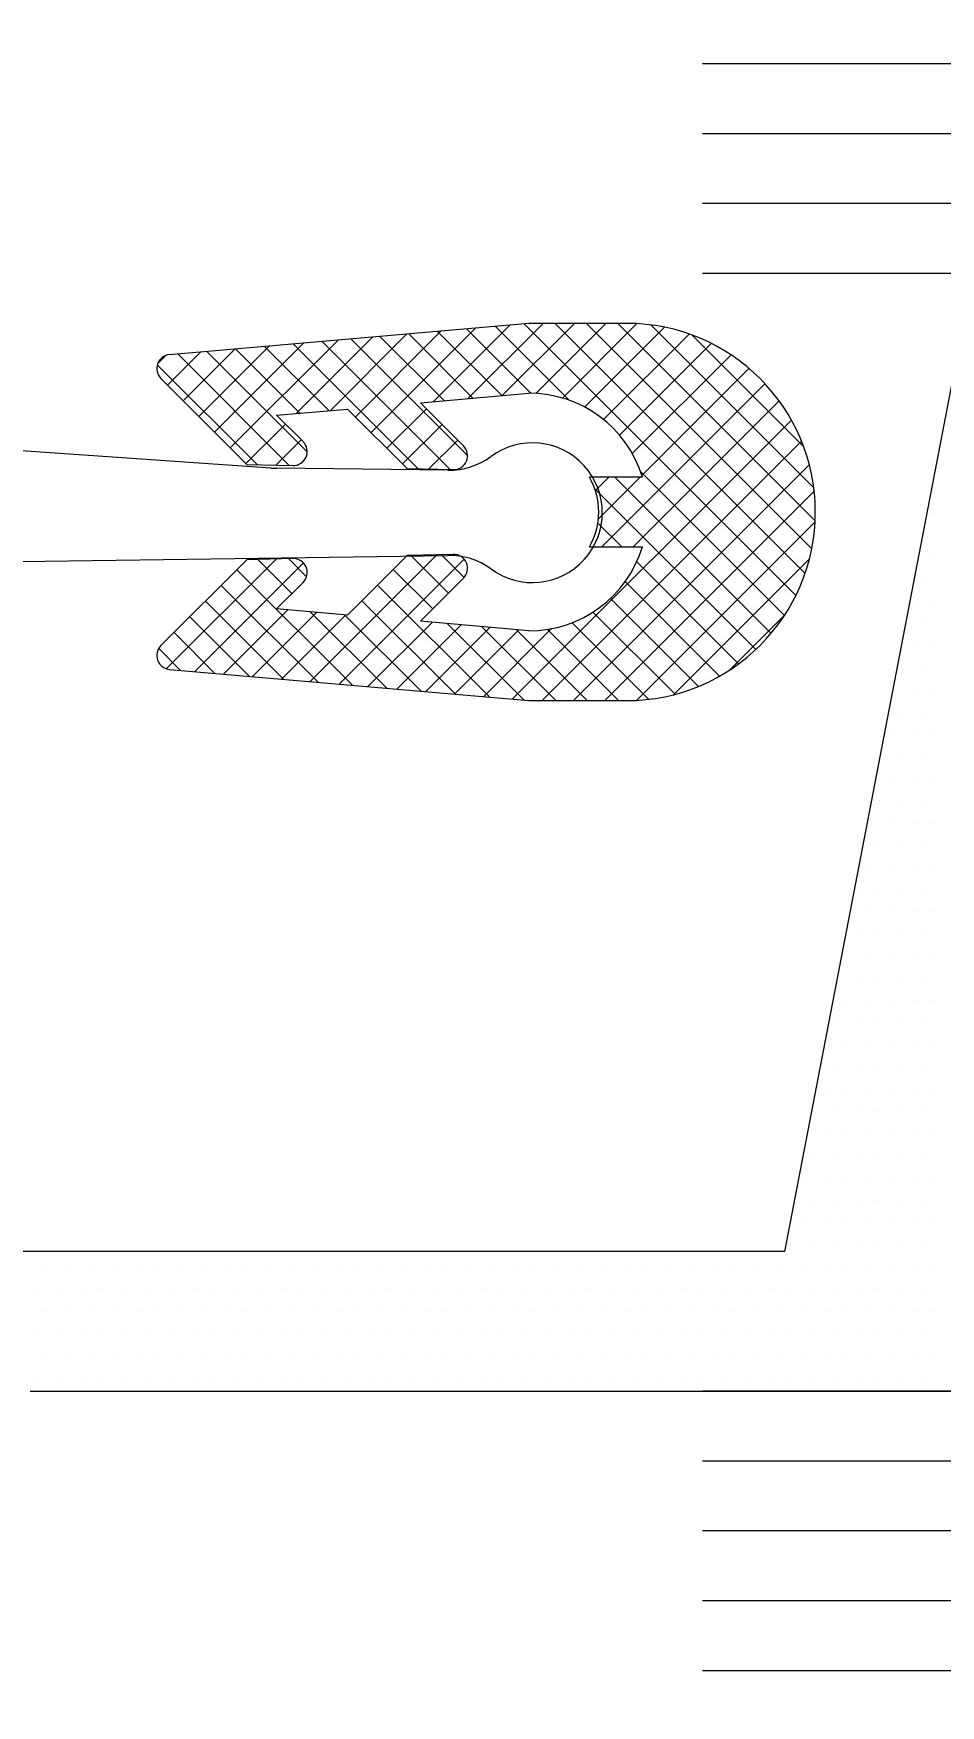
# Model space of a CAD drawing. Extents: x 820 to 5791, y 1495 to 5010.
# Drawn here: x 2820.418 to 2821.716, y 2077.157 to 2079.551 of the extents above; entities that cross this region are included whole.
import ezdxf

# ---------------------------------------------------------------- set-up
doc = ezdxf.new("R2010")
doc.units = 0
doc.header["$LTSCALE"] = 20
doc.layers.get('0').update_dxf_attribs({"linetype": 'CONTINUOUS', "lineweight": 15})
doc.layers.get('DEFPOINTS').update_dxf_attribs({"linetype": 'CONTINUOUS'})
doc.layers.add('_00_TT_PLASTER INTERIOR', color=60, linetype='CONTINUOUS', lineweight=0)
doc.layers.add('ölç', color=63, linetype='CONTINUOUS', lineweight=20)
doc.layers.add('dış ölçü', color=7, linetype='CONTINUOUS', lineweight=20, true_color=0x0d6787)
doc.styles.add('TRS', font='times.ttf', dxfattribs={"width": 0.8})
doc.dimstyles.new('dış ölçü', dxfattribs={"dimtxt": 12, "dimasz": 5, "dimexe": 5, "dimexo": 35, "dimgap": 5, "dimtad": 1, "dimdec": 0, "dimdsep": 46, "dimtxsty": 'TRS', "dimblk": 'DOT', "dimcen": 0, "dimdle": 0.1, "dimclrd": 256, "dimclre": 256, "dimclrt": 73, "dimadec": 0, "dimazin": 0, "dimtfac": 0.3, "dimtdec": 0, "dimtix": 1, "dimtmove": 2, "dimatfit": 3, "dimldrblk": 'DOT', "dimfxl": 1, "dimfxlon": 1, "dimtolj": 1, "dimarcsym": 0})

# ---------------------------------------------------------------- blocks, each defined once
blk = doc.blocks.new('_Dot')
at = {"layer": 'ölç', "color": 0, "lineweight": -2}
blk.add_line((-0.5, 0), (-1, 0), dxfattribs=at)
at = {"layer": 'ölç', "color": 0, "const_width": 0.5}
blk.add_lwpolyline([(-0.25, 0, 1), (0.25, 0, 1)], format="xyb", close=True, dxfattribs=at)
blk = doc.blocks.new('*D175')
at = {"layer": 'DEFPOINTS', "color": 0, "transparency": 16777216}
for p in [(2564.5726, 2100.0514), (2844.1763, 2097.0445), (2844.1763, 1809.2783)]:
    blk.add_point(p, dxfattribs=at)
at = {"layer": 'dış ölçü', "lineweight": -2, "transparency": 16777216}
for p, q in [((2564.5726, 1810.2783), (2564.5726, 1804.2783)), ((2844.1763, 1810.2783), (2844.1763, 1804.2783)), ((2569.5726, 1809.2783), (2839.1763, 1809.2783))]:
    blk.add_line(p, q, dxfattribs=at)
at = {"layer": 'dış ölçü', "lineweight": -2, "transparency": 16777216, "xscale": 5, "yscale": 5, "zscale": 5, "rotation": 180}
blk.add_blockref('_Dot', (2564.5726, 1809.2783), dxfattribs=at)
at = {"layer": 'dış ölçü', "lineweight": -2, "transparency": 16777216, "xscale": 5, "yscale": 5, "zscale": 5}
blk.add_blockref('_Dot', (2844.1763, 1809.2783), dxfattribs=at)
at = {"layer": 'dış ölçü', "color": 73, "transparency": 16777216, "insert": (2704.3745, 1820.3821), "char_height": 12, "attachment_point": 5, "style": 'TRS'}
blk.add_mtext('\\A1;280', dxfattribs=at)
blk = doc.blocks.new('*D180')
at = {"layer": 'DEFPOINTS', "color": 0, "transparency": 16777216}
for p in [(3700.9717, 2100.0445), (2054.2879, 2083.4408), (3700.9717, 1729.2783)]:
    blk.add_point(p, dxfattribs=at)
at = {"layer": 'dış ölçü', "lineweight": -2, "transparency": 16777216}
for p, q in [((2054.2879, 1730.2783), (2054.2879, 1724.2783)), ((3700.9717, 1730.2783), (3700.9717, 1724.2783)), ((2059.2879, 1729.2783), (3695.9717, 1729.2783))]:
    blk.add_line(p, q, dxfattribs=at)
at = {"layer": 'dış ölçü', "lineweight": -2, "transparency": 16777216, "xscale": 5, "yscale": 5, "zscale": 5, "rotation": 180}
blk.add_blockref('_Dot', (2054.2879, 1729.2783), dxfattribs=at)
at = {"layer": 'dış ölçü', "lineweight": -2, "transparency": 16777216, "xscale": 5, "yscale": 5, "zscale": 5}
blk.add_blockref('_Dot', (3700.9717, 1729.2783), dxfattribs=at)
at = {"layer": 'dış ölçü', "color": 73, "transparency": 16777216, "insert": (2877.6298, 1740.3994), "char_height": 12, "attachment_point": 5, "style": 'TRS'}
blk.add_mtext('\\A1;1647', dxfattribs=at)
blk = doc.blocks.new('HGJFG')
at = {"color": 9}
for p, q in [((-2269.3876, -3290.8426), (-2343.212, -3290.8426)), ((-2269.3876, -3290.9426), (-2343.212, -3290.9426)), ((-2269.3876, -3291.0426), (-2343.212, -3291.0426)), ((-2269.3876, -3291.1426), (-2343.212, -3291.1426)), ((-2343.4602, -3291.214), (-2343.9747, -3291.2588)), ((-2343.7936, -3291.343), (-2343.6841, -3291.2335)), ((-2343.7445, -3291.3387), (-2343.6349, -3291.2292)), ((-2343.5482, -3291.403), (-2343.715, -3291.2362)), ((-2343.7086, -3291.3478), (-2343.5858, -3291.2249)), ((-2343.6862, -3291.3702), (-2343.5366, -3291.2207)), ((-2343.5817, -3291.3246), (-2343.6737, -3291.2326)), ((-2343.5404, -3291.321), (-2343.6324, -3291.229)), ((-2343.5969, -3291.3259), (-2343.4874, -3291.2164)), ((-2343.4991, -3291.3174), (-2343.5911, -3291.2254)), ((-2343.4575, -3291.314), (-2343.5498, -3291.2218)), ((-2343.5477, -3291.3216), (-2343.4401, -3291.214)), ((-2343.4025, -3291.3241), (-2343.5085, -3291.2182)), ((-2343.4986, -3291.3173), (-2343.3952, -3291.214)), ((-2343.0782, -3291.6036), (-2343.4672, -3291.2146)), ((-2343.3203, -3291.214), (-2343.4602, -3291.214)), ((-2343.4506, -3291.3143), (-2343.3503, -3291.214)), ((-2343.065, -3291.5719), (-2343.4229, -3291.214)), ((-2343.4124, -3291.3209), (-2343.3058, -3291.2144)), ((-2343.3805, -3291.3339), (-2343.2661, -3291.2195)), ((-2343.0555, -3291.5365), (-2343.378, -3291.214)), ((-2343.3534, -3291.3518), (-2343.2309, -3291.2293)), ((-2343.0506, -3291.4965), (-2343.3331, -3291.214)), ((-2343.0525, -3291.4496), (-2343.286, -3291.2162)), ((-2343.0672, -3291.3901), (-2343.2264, -3291.2309)), ((-2343.9918, -3291.2717), (-2343.98, -3291.2599)), ((-2343.9776, -3291.3024), (-2343.93, -3291.2549)), ((-2343.8033, -3291.4173), (-2343.9629, -3291.2577)), ((-2343.9551, -3291.3249), (-2343.8808, -3291.2506)), ((-2343.9327, -3291.3473), (-2343.8317, -3291.2463)), ((-2343.7777, -3291.398), (-2343.9216, -3291.2541)), ((-2343.9102, -3291.3698), (-2343.7825, -3291.242)), ((-2343.8878, -3291.3922), (-2343.7333, -3291.2378)), ((-2343.7883, -3291.3425), (-2343.8802, -3291.2505)), ((-2343.7469, -3291.3389), (-2343.8389, -3291.2469)), ((-2343.619, -3291.422), (-2343.7976, -3291.2434)), ((-2343.5729, -3291.4232), (-2343.7563, -3291.2398)), ((-2343.3307, -3291.374), (-2343.1994, -3291.2426)), ((-2343.3123, -3291.4005), (-2343.1709, -3291.2591)), ((-2342.8464, -3291.2553), (-2343.0943, -3292.5426)), ((-2343.8493, -3291.4161), (-2343.9923, -3291.2732)), ((-2343.2986, -3291.4317), (-2343.1453, -3291.2784)), ((-2343.9872, -3291.2928), (-2343.8642, -3291.4158)), ((-2343.3561, -3291.5341), (-2343.1224, -3291.3004)), ((-2343.6157, -3291.3275), (-2343.4603, -3291.314)), ((-2343.5541, -3291.3892), (-2343.6157, -3291.3275)), ((-2343.3112, -3291.5341), (-2343.1021, -3291.325)), ((-2343.8214, -3291.3454), (-2343.7198, -3291.3366)), ((-2343.7835, -3291.3833), (-2343.8214, -3291.3454)), ((-2343.7198, -3291.3366), (-2343.6348, -3291.4216)), ((-2343.6637, -3291.3927), (-2343.6071, -3291.3361)), ((-2343.4842, -3291.752), (-2343.0846, -3291.3524)), ((-2343.8298, -3291.4211), (-2344.4542, -3291.3779)), ((-2343.8653, -3291.4147), (-2343.8087, -3291.3581)), ((-2343.8226, -3291.4168), (-2343.7863, -3291.3806)), ((-2343.6413, -3291.4151), (-2343.5847, -3291.3586)), ((-2343.6036, -3291.4224), (-2343.5622, -3291.381)), ((-2343.4413, -3291.754), (-2343.07, -3291.3827)), ((-2343.8642, -3291.4158), (-2343.7982, -3291.4175)), ((-2343.5763, -3291.4241), (-2343.8211, -3291.4214)), ((-2343.8211, -3291.4214), (-2343.8211, -3291.4214)), ((-2343.6348, -3291.4216), (-2343.5687, -3291.4233)), ((-2343.3964, -3291.754), (-2343.0589, -3291.4165)), ((-2343.0946, -3291.6321), (-2343.3005, -3291.4262)), ((-2343.2978, -3291.4341), (-2343.3737, -3291.4341)), ((-2343.1356, -3291.6809), (-2343.3662, -3291.4503)), ((-2343.3652, -3291.4533), (-2343.3459, -3291.4341)), ((-2343.3608, -3291.4939), (-2343.301, -3291.4341)), ((-2343.1137, -3291.6579), (-2343.3375, -3291.4341)), ((-2343.3515, -3291.754), (-2343.052, -3291.4544)), ((-2343.3273, -3291.5341), (-2343.3616, -3291.4998)), ((-2343.3063, -3291.7537), (-2343.0507, -3291.4981)), ((-2342.8789, -3291.4849), (-2342.8789, -3291.4849)), ((-2342.8948, -3291.5166), (-2342.8948, -3291.5166)), ((-2344.5287, -3291.5594), (-2343.5764, -3291.5461)), ((-2343.7734, -3291.7268), (-2343.5919, -3291.5453)), ((-2343.6348, -3291.5464), (-2343.7198, -3291.6315)), ((-2343.5687, -3291.5447), (-2343.6348, -3291.5464)), ((-2343.5754, -3291.6002), (-2343.6294, -3291.5463)), ((-2343.553, -3291.5778), (-2343.5856, -3291.5452)), ((-2343.3737, -3291.5341), (-2343.2978, -3291.5341)), ((-2343.3722, -3291.5341), (-2343.3732, -3291.5331)), ((-2342.8789, -3291.5484), (-2342.8789, -3291.5484)), ((-2343.8642, -3291.5523), (-2343.9872, -3291.6753)), ((-2343.9794, -3291.7084), (-2343.8223, -3291.5513)), ((-2343.9386, -3291.7125), (-2343.7831, -3291.557)), ((-2343.713, -3291.7321), (-2343.8785, -3291.5666)), ((-2343.7982, -3291.5506), (-2343.8642, -3291.5523)), ((-2343.7995, -3291.6007), (-2343.8483, -3291.5519)), ((-2343.7786, -3291.5767), (-2343.8045, -3291.5508)), ((-2343.732, -3291.7304), (-2343.5532, -3291.5516)), ((-2343.5979, -3291.6227), (-2343.6545, -3291.5661)), ((-2343.1601, -3291.7013), (-2343.306, -3291.5554)), ((-2343.2533, -3291.7456), (-2343.0588, -3291.5511)), ((-2343.7622, -3291.7278), (-2343.9009, -3291.5891)), ((-2343.8214, -3291.6226), (-2343.7835, -3291.5848)), ((-2343.5163, -3291.7492), (-2343.6769, -3291.5886)), ((-2343.6157, -3291.6405), (-2343.5541, -3291.5789)), ((-2343.1873, -3291.719), (-2343.3226, -3291.5837)), ((-2342.8948, -3291.5801), (-2342.8948, -3291.5801)), ((-2343.8114, -3291.7235), (-2343.9234, -3291.6115)), ((-2343.5655, -3291.7449), (-2343.6994, -3291.611)), ((-2343.2175, -3291.7337), (-2343.3436, -3291.6076)), ((-2342.9107, -3291.6119), (-2342.9107, -3291.6119)), ((-2342.8789, -3291.6119), (-2342.8789, -3291.6119)), ((-2343.8605, -3291.7193), (-2343.9458, -3291.634)), ((-2343.8973, -3291.7161), (-2343.8053, -3291.624)), ((-2343.856, -3291.7197), (-2343.764, -3291.6276)), ((-2343.7198, -3291.6315), (-2343.8214, -3291.6226)), ((-2343.8147, -3291.7232), (-2343.7226, -3291.6312)), ((-2343.6638, -3291.7363), (-2343.7734, -3291.6268)), ((-2343.6147, -3291.7406), (-2343.7242, -3291.6311)), ((-2343.6907, -3291.734), (-2343.5987, -3291.642)), ((-2343.4603, -3291.6541), (-2343.6157, -3291.6405)), ((-2343.4672, -3291.7534), (-2343.5767, -3291.6439)), ((-2343.2888, -3291.7522), (-2343.3985, -3291.6425)), ((-2343.2511, -3291.745), (-2343.3688, -3291.6273)), ((-2343.1733, -3291.7105), (-2343.0939, -3291.6311)), ((-2342.8948, -3291.6436), (-2342.8948, -3291.6436)), ((-2343.9097, -3291.715), (-2343.9683, -3291.6564)), ((-2343.6494, -3291.7376), (-2343.5574, -3291.6456)), ((-2343.6081, -3291.7412), (-2343.5161, -3291.6492)), ((-2343.5668, -3291.7448), (-2343.4748, -3291.6528)), ((-2343.4217, -3291.754), (-2343.5275, -3291.6482)), ((-2343.5255, -3291.7484), (-2343.4281, -3291.651)), ((-2343.3768, -3291.754), (-2343.4783, -3291.6525)), ((-2343.3319, -3291.754), (-2343.4339, -3291.652)), ((-2343.9589, -3291.7107), (-2343.9903, -3291.6793)), ((-2342.9107, -3291.6754), (-2342.9107, -3291.6754)), ((-2342.8789, -3291.6754), (-2342.8789, -3291.6754)), ((-2343.9747, -3291.7093), (-2343.4603, -3291.754)), ((-2342.9265, -3291.7071), (-2342.9265, -3291.7071)), ((-2342.8948, -3291.7071), (-2342.8948, -3291.7071)), ((-2342.9107, -3291.7389), (-2342.9107, -3291.7389)), ((-2342.8789, -3291.7389), (-2342.8789, -3291.7389)), ((-2343.4603, -3291.754), (-2343.3203, -3291.754)), ((-2342.9265, -3291.7706), (-2342.9265, -3291.7706)), ((-2342.8948, -3291.7706), (-2342.8948, -3291.7706)), ((-2342.9424, -3291.8024), (-2342.9424, -3291.8024)), ((-2342.9107, -3291.8024), (-2342.9107, -3291.8024)), ((-2342.8789, -3291.8024), (-2342.8789, -3291.8024)), ((-2342.9265, -3291.8341), (-2342.9265, -3291.8341)), ((-2342.8948, -3291.8341), (-2342.8948, -3291.8341)), ((-2342.9424, -3291.8659), (-2342.9424, -3291.8659)), ((-2342.9107, -3291.8659), (-2342.9107, -3291.8659)), ((-2342.8789, -3291.8659), (-2342.8789, -3291.8659)), ((-2342.9583, -3291.8976), (-2342.9583, -3291.8976)), ((-2342.9265, -3291.8976), (-2342.9265, -3291.8976)), ((-2342.8948, -3291.8976), (-2342.8948, -3291.8976)), ((-2342.9742, -3291.9294), (-2342.9742, -3291.9294)), ((-2342.9424, -3291.9294), (-2342.9424, -3291.9294)), ((-2342.9107, -3291.9294), (-2342.9107, -3291.9294)), ((-2342.8789, -3291.9294), (-2342.8789, -3291.9294)), ((-2342.9583, -3291.9611), (-2342.9583, -3291.9611)), ((-2342.9265, -3291.9611), (-2342.9265, -3291.9611)), ((-2342.8948, -3291.9611), (-2342.8948, -3291.9611)), ((-2342.9742, -3291.9929), (-2342.9742, -3291.9929)), ((-2342.9424, -3291.9929), (-2342.9424, -3291.9929)), ((-2342.9107, -3291.9929), (-2342.9107, -3291.9929)), ((-2342.8789, -3291.9929), (-2342.8789, -3291.9929)), ((-2342.99, -3292.0246), (-2342.99, -3292.0246)), ((-2342.9583, -3292.0246), (-2342.9583, -3292.0246)), ((-2342.9265, -3292.0246), (-2342.9265, -3292.0246)), ((-2342.8948, -3292.0246), (-2342.8948, -3292.0246)), ((-2342.9742, -3292.0564), (-2342.9742, -3292.0564)), ((-2342.9424, -3292.0564), (-2342.9424, -3292.0564)), ((-2342.9107, -3292.0564), (-2342.9107, -3292.0564)), ((-2342.8789, -3292.0564), (-2342.8789, -3292.0564)), ((-2342.99, -3292.0881), (-2342.99, -3292.0881)), ((-2342.9583, -3292.0881), (-2342.9583, -3292.0881)), ((-2342.9265, -3292.0881), (-2342.9265, -3292.0881)), ((-2342.8948, -3292.0881), (-2342.8948, -3292.0881)), ((-2343.0059, -3292.1199), (-2343.0059, -3292.1199)), ((-2342.9742, -3292.1199), (-2342.9742, -3292.1199)), ((-2342.9424, -3292.1199), (-2342.9424, -3292.1199)), ((-2342.9107, -3292.1199), (-2342.9107, -3292.1199)), ((-2342.8789, -3292.1199), (-2342.8789, -3292.1199)), ((-2342.99, -3292.1516), (-2342.99, -3292.1516)), ((-2342.9583, -3292.1516), (-2342.9583, -3292.1516)), ((-2342.9265, -3292.1516), (-2342.9265, -3292.1516)), ((-2342.8948, -3292.1516), (-2342.8948, -3292.1516)), ((-2343.0059, -3292.1834), (-2343.0059, -3292.1834)), ((-2342.9742, -3292.1834), (-2342.9742, -3292.1834)), ((-2342.9424, -3292.1834), (-2342.9424, -3292.1834)), ((-2342.9107, -3292.1834), (-2342.9107, -3292.1834)), ((-2342.8789, -3292.1834), (-2342.8789, -3292.1834)), ((-2343.0218, -3292.2151), (-2343.0218, -3292.2151)), ((-2342.99, -3292.2151), (-2342.99, -3292.2151)), ((-2342.9583, -3292.2151), (-2342.9583, -3292.2151)), ((-2342.9265, -3292.2151), (-2342.9265, -3292.2151)), ((-2342.8948, -3292.2151), (-2342.8948, -3292.2151)), ((-2343.0059, -3292.2469), (-2343.0059, -3292.2469)), ((-2342.9742, -3292.2469), (-2342.9742, -3292.2469)), ((-2342.9424, -3292.2469), (-2342.9424, -3292.2469)), ((-2342.9107, -3292.2469), (-2342.9107, -3292.2469)), ((-2342.8789, -3292.2469), (-2342.8789, -3292.2469)), ((-2343.0218, -3292.2786), (-2343.0218, -3292.2786)), ((-2342.99, -3292.2786), (-2342.99, -3292.2786)), ((-2342.9583, -3292.2786), (-2342.9583, -3292.2786)), ((-2342.9265, -3292.2786), (-2342.9265, -3292.2786)), ((-2342.8948, -3292.2786), (-2342.8948, -3292.2786)), ((-2343.0377, -3292.3104), (-2343.0377, -3292.3104)), ((-2343.0059, -3292.3104), (-2343.0059, -3292.3104)), ((-2342.9742, -3292.3104), (-2342.9742, -3292.3104)), ((-2342.9424, -3292.3104), (-2342.9424, -3292.3104)), ((-2342.9107, -3292.3104), (-2342.9107, -3292.3104)), ((-2342.8789, -3292.3104), (-2342.8789, -3292.3104)), ((-2343.0535, -3292.3421), (-2343.0535, -3292.3421)), ((-2343.0218, -3292.3421), (-2343.0218, -3292.3421)), ((-2342.99, -3292.3421), (-2342.99, -3292.3421)), ((-2342.9583, -3292.3421), (-2342.9583, -3292.3421)), ((-2342.9265, -3292.3421), (-2342.9265, -3292.3421)), ((-2342.8948, -3292.3421), (-2342.8948, -3292.3421)), ((-2343.0377, -3292.3739), (-2343.0377, -3292.3739)), ((-2343.0059, -3292.3739), (-2343.0059, -3292.3739)), ((-2342.9742, -3292.3739), (-2342.9742, -3292.3739)), ((-2342.9424, -3292.3739), (-2342.9424, -3292.3739)), ((-2342.9107, -3292.3739), (-2342.9107, -3292.3739)), ((-2342.8789, -3292.3739), (-2342.8789, -3292.3739)), ((-2343.0535, -3292.4056), (-2343.0535, -3292.4056)), ((-2343.0218, -3292.4056), (-2343.0218, -3292.4056)), ((-2342.99, -3292.4056), (-2342.99, -3292.4056)), ((-2342.9583, -3292.4056), (-2342.9583, -3292.4056)), ((-2342.9265, -3292.4056), (-2342.9265, -3292.4056)), ((-2342.8948, -3292.4056), (-2342.8948, -3292.4056)), ((-2343.0694, -3292.4374), (-2343.0694, -3292.4374)), ((-2343.0377, -3292.4374), (-2343.0377, -3292.4374)), ((-2343.0059, -3292.4374), (-2343.0059, -3292.4374)), ((-2342.9742, -3292.4374), (-2342.9742, -3292.4374)), ((-2342.9424, -3292.4374), (-2342.9424, -3292.4374)), ((-2342.9107, -3292.4374), (-2342.9107, -3292.4374)), ((-2342.8789, -3292.4374), (-2342.8789, -3292.4374)), ((-2343.0535, -3292.4691), (-2343.0535, -3292.4691)), ((-2343.0218, -3292.4691), (-2343.0218, -3292.4691)), ((-2342.99, -3292.4691), (-2342.99, -3292.4691)), ((-2342.9583, -3292.4691), (-2342.9583, -3292.4691)), ((-2342.9265, -3292.4691), (-2342.9265, -3292.4691)), ((-2342.8948, -3292.4691), (-2342.8948, -3292.4691)), ((-2343.0694, -3292.5009), (-2343.0694, -3292.5009)), ((-2343.0377, -3292.5009), (-2343.0377, -3292.5009)), ((-2343.0059, -3292.5009), (-2343.0059, -3292.5009)), ((-2342.9742, -3292.5009), (-2342.9742, -3292.5009)), ((-2342.9424, -3292.5009), (-2342.9424, -3292.5009)), ((-2342.9107, -3292.5009), (-2342.9107, -3292.5009)), ((-2342.8789, -3292.5009), (-2342.8789, -3292.5009)), ((-2343.0943, -3292.5426), (-2344.2743, -3292.5426)), ((-2343.0853, -3292.5326), (-2343.0853, -3292.5326)), ((-2343.0535, -3292.5326), (-2343.0535, -3292.5326)), ((-2343.0218, -3292.5326), (-2343.0218, -3292.5326)), ((-2342.99, -3292.5326), (-2342.99, -3292.5326)), ((-2342.9583, -3292.5326), (-2342.9583, -3292.5326)), ((-2342.9265, -3292.5326), (-2342.9265, -3292.5326)), ((-2342.8948, -3292.5326), (-2342.8948, -3292.5326)), ((-2344.1489, -3292.5644), (-2344.1489, -3292.5644)), ((-2344.1172, -3292.5644), (-2344.1172, -3292.5644)), ((-2344.0854, -3292.5644), (-2344.0854, -3292.5644)), ((-2344.0537, -3292.5644), (-2344.0537, -3292.5644)), ((-2344.0219, -3292.5644), (-2344.0219, -3292.5644)), ((-2343.9902, -3292.5644), (-2343.9902, -3292.5644)), ((-2343.9584, -3292.5644), (-2343.9584, -3292.5644)), ((-2343.9267, -3292.5644), (-2343.9267, -3292.5644)), ((-2343.8949, -3292.5644), (-2343.8949, -3292.5644)), ((-2343.8632, -3292.5644), (-2343.8632, -3292.5644)), ((-2343.8314, -3292.5644), (-2343.8314, -3292.5644)), ((-2343.7997, -3292.5644), (-2343.7997, -3292.5644)), ((-2343.7679, -3292.5644), (-2343.7679, -3292.5644)), ((-2343.7362, -3292.5644), (-2343.7362, -3292.5644)), ((-2343.7044, -3292.5644), (-2343.7044, -3292.5644)), ((-2343.6727, -3292.5644), (-2343.6727, -3292.5644)), ((-2343.6409, -3292.5644), (-2343.6409, -3292.5644)), ((-2343.6092, -3292.5644), (-2343.6092, -3292.5644)), ((-2343.5774, -3292.5644), (-2343.5774, -3292.5644)), ((-2343.5457, -3292.5644), (-2343.5457, -3292.5644)), ((-2343.5139, -3292.5644), (-2343.5139, -3292.5644)), ((-2343.4822, -3292.5644), (-2343.4822, -3292.5644)), ((-2343.4504, -3292.5644), (-2343.4504, -3292.5644)), ((-2343.4187, -3292.5644), (-2343.4187, -3292.5644)), ((-2343.3869, -3292.5644), (-2343.3869, -3292.5644)), ((-2343.3552, -3292.5644), (-2343.3552, -3292.5644)), ((-2343.3234, -3292.5644), (-2343.3234, -3292.5644)), ((-2343.2917, -3292.5644), (-2343.2917, -3292.5644)), ((-2343.2599, -3292.5644), (-2343.2599, -3292.5644)), ((-2343.2282, -3292.5644), (-2343.2282, -3292.5644)), ((-2343.1964, -3292.5644), (-2343.1964, -3292.5644)), ((-2343.1647, -3292.5644), (-2343.1647, -3292.5644)), ((-2343.1329, -3292.5644), (-2343.1329, -3292.5644)), ((-2343.1012, -3292.5644), (-2343.1012, -3292.5644)), ((-2343.0694, -3292.5644), (-2343.0694, -3292.5644)), ((-2343.0377, -3292.5644), (-2343.0377, -3292.5644)), ((-2343.0059, -3292.5644), (-2343.0059, -3292.5644)), ((-2342.9742, -3292.5644), (-2342.9742, -3292.5644)), ((-2342.9424, -3292.5644), (-2342.9424, -3292.5644)), ((-2342.9107, -3292.5644), (-2342.9107, -3292.5644)), ((-2342.8789, -3292.5644), (-2342.8789, -3292.5644)), ((-2344.1648, -3292.5961), (-2344.1648, -3292.5961)), ((-2344.133, -3292.5961), (-2344.133, -3292.5961)), ((-2344.1013, -3292.5961), (-2344.1013, -3292.5961)), ((-2344.0695, -3292.5961), (-2344.0695, -3292.5961)), ((-2344.0378, -3292.5961), (-2344.0378, -3292.5961)), ((-2344.006, -3292.5961), (-2344.006, -3292.5961)), ((-2343.9743, -3292.5961), (-2343.9743, -3292.5961)), ((-2343.9425, -3292.5961), (-2343.9425, -3292.5961)), ((-2343.9108, -3292.5961), (-2343.9108, -3292.5961)), ((-2343.879, -3292.5961), (-2343.879, -3292.5961)), ((-2343.8473, -3292.5961), (-2343.8473, -3292.5961)), ((-2343.8155, -3292.5961), (-2343.8155, -3292.5961)), ((-2343.7838, -3292.5961), (-2343.7838, -3292.5961)), ((-2343.752, -3292.5961), (-2343.752, -3292.5961)), ((-2343.7203, -3292.5961), (-2343.7203, -3292.5961)), ((-2343.6885, -3292.5961), (-2343.6885, -3292.5961)), ((-2343.6568, -3292.5961), (-2343.6568, -3292.5961)), ((-2343.625, -3292.5961), (-2343.625, -3292.5961)), ((-2343.5933, -3292.5961), (-2343.5933, -3292.5961)), ((-2343.5615, -3292.5961), (-2343.5615, -3292.5961)), ((-2343.5298, -3292.5961), (-2343.5298, -3292.5961)), ((-2343.498, -3292.5961), (-2343.498, -3292.5961)), ((-2343.4663, -3292.5961), (-2343.4663, -3292.5961)), ((-2343.4345, -3292.5961), (-2343.4345, -3292.5961)), ((-2343.4028, -3292.5961), (-2343.4028, -3292.5961)), ((-2343.371, -3292.5961), (-2343.371, -3292.5961)), ((-2343.3393, -3292.5961), (-2343.3393, -3292.5961)), ((-2343.3075, -3292.5961), (-2343.3075, -3292.5961)), ((-2343.2758, -3292.5961), (-2343.2758, -3292.5961)), ((-2343.244, -3292.5961), (-2343.244, -3292.5961)), ((-2343.2123, -3292.5961), (-2343.2123, -3292.5961)), ((-2343.1805, -3292.5961), (-2343.1805, -3292.5961)), ((-2343.1488, -3292.5961), (-2343.1488, -3292.5961)), ((-2343.117, -3292.5961), (-2343.117, -3292.5961)), ((-2343.0853, -3292.5961), (-2343.0853, -3292.5961)), ((-2343.0535, -3292.5961), (-2343.0535, -3292.5961)), ((-2343.0218, -3292.5961), (-2343.0218, -3292.5961)), ((-2342.99, -3292.5961), (-2342.99, -3292.5961)), ((-2342.9583, -3292.5961), (-2342.9583, -3292.5961)), ((-2342.9265, -3292.5961), (-2342.9265, -3292.5961)), ((-2342.8948, -3292.5961), (-2342.8948, -3292.5961)), ((-2344.1489, -3292.6279), (-2344.1489, -3292.6279)), ((-2344.1172, -3292.6279), (-2344.1172, -3292.6279)), ((-2344.0854, -3292.6279), (-2344.0854, -3292.6279)), ((-2344.0537, -3292.6279), (-2344.0537, -3292.6279)), ((-2344.0219, -3292.6279), (-2344.0219, -3292.6279)), ((-2343.9902, -3292.6279), (-2343.9902, -3292.6279)), ((-2343.9584, -3292.6279), (-2343.9584, -3292.6279)), ((-2343.9267, -3292.6279), (-2343.9267, -3292.6279)), ((-2343.8949, -3292.6279), (-2343.8949, -3292.6279)), ((-2343.8632, -3292.6279), (-2343.8632, -3292.6279)), ((-2343.8314, -3292.6279), (-2343.8314, -3292.6279)), ((-2343.7997, -3292.6279), (-2343.7997, -3292.6279)), ((-2343.7679, -3292.6279), (-2343.7679, -3292.6279)), ((-2343.7362, -3292.6279), (-2343.7362, -3292.6279)), ((-2343.7044, -3292.6279), (-2343.7044, -3292.6279)), ((-2343.6727, -3292.6279), (-2343.6727, -3292.6279)), ((-2343.6409, -3292.6279), (-2343.6409, -3292.6279)), ((-2343.6092, -3292.6279), (-2343.6092, -3292.6279)), ((-2343.5774, -3292.6279), (-2343.5774, -3292.6279)), ((-2343.5457, -3292.6279), (-2343.5457, -3292.6279)), ((-2343.5139, -3292.6279), (-2343.5139, -3292.6279)), ((-2343.4822, -3292.6279), (-2343.4822, -3292.6279)), ((-2343.4504, -3292.6279), (-2343.4504, -3292.6279)), ((-2343.4187, -3292.6279), (-2343.4187, -3292.6279)), ((-2343.3869, -3292.6279), (-2343.3869, -3292.6279)), ((-2343.3552, -3292.6279), (-2343.3552, -3292.6279)), ((-2343.3234, -3292.6279), (-2343.3234, -3292.6279)), ((-2343.2917, -3292.6279), (-2343.2917, -3292.6279)), ((-2343.2599, -3292.6279), (-2343.2599, -3292.6279)), ((-2343.2282, -3292.6279), (-2343.2282, -3292.6279)), ((-2343.1964, -3292.6279), (-2343.1964, -3292.6279)), ((-2343.1647, -3292.6279), (-2343.1647, -3292.6279)), ((-2343.1329, -3292.6279), (-2343.1329, -3292.6279)), ((-2343.1012, -3292.6279), (-2343.1012, -3292.6279)), ((-2343.0694, -3292.6279), (-2343.0694, -3292.6279)), ((-2343.0377, -3292.6279), (-2343.0377, -3292.6279)), ((-2343.0059, -3292.6279), (-2343.0059, -3292.6279)), ((-2342.9742, -3292.6279), (-2342.9742, -3292.6279)), ((-2342.9424, -3292.6279), (-2342.9424, -3292.6279)), ((-2342.9107, -3292.6279), (-2342.9107, -3292.6279)), ((-2342.8789, -3292.6279), (-2342.8789, -3292.6279)), ((-2344.1648, -3292.6596), (-2344.1648, -3292.6596)), ((-2344.133, -3292.6596), (-2344.133, -3292.6596)), ((-2344.1013, -3292.6596), (-2344.1013, -3292.6596)), ((-2344.0695, -3292.6596), (-2344.0695, -3292.6596)), ((-2344.0378, -3292.6596), (-2344.0378, -3292.6596)), ((-2344.006, -3292.6596), (-2344.006, -3292.6596)), ((-2343.9743, -3292.6596), (-2343.9743, -3292.6596)), ((-2343.9425, -3292.6596), (-2343.9425, -3292.6596)), ((-2343.9108, -3292.6596), (-2343.9108, -3292.6596)), ((-2343.879, -3292.6596), (-2343.879, -3292.6596)), ((-2343.8473, -3292.6596), (-2343.8473, -3292.6596)), ((-2343.8155, -3292.6596), (-2343.8155, -3292.6596)), ((-2343.7838, -3292.6596), (-2343.7838, -3292.6596)), ((-2343.752, -3292.6596), (-2343.752, -3292.6596)), ((-2343.7203, -3292.6596), (-2343.7203, -3292.6596)), ((-2343.6885, -3292.6596), (-2343.6885, -3292.6596)), ((-2343.6568, -3292.6596), (-2343.6568, -3292.6596)), ((-2343.625, -3292.6596), (-2343.625, -3292.6596)), ((-2343.5933, -3292.6596), (-2343.5933, -3292.6596)), ((-2343.5615, -3292.6596), (-2343.5615, -3292.6596)), ((-2343.5298, -3292.6596), (-2343.5298, -3292.6596)), ((-2343.498, -3292.6596), (-2343.498, -3292.6596)), ((-2343.4663, -3292.6596), (-2343.4663, -3292.6596)), ((-2343.4345, -3292.6596), (-2343.4345, -3292.6596)), ((-2343.4028, -3292.6596), (-2343.4028, -3292.6596)), ((-2343.371, -3292.6596), (-2343.371, -3292.6596)), ((-2343.3393, -3292.6596), (-2343.3393, -3292.6596)), ((-2343.3075, -3292.6596), (-2343.3075, -3292.6596)), ((-2343.2758, -3292.6596), (-2343.2758, -3292.6596)), ((-2343.244, -3292.6596), (-2343.244, -3292.6596)), ((-2343.2123, -3292.6596), (-2343.2123, -3292.6596)), ((-2343.1805, -3292.6596), (-2343.1805, -3292.6596)), ((-2343.1488, -3292.6596), (-2343.1488, -3292.6596)), ((-2343.117, -3292.6596), (-2343.117, -3292.6596)), ((-2343.0853, -3292.6596), (-2343.0853, -3292.6596)), ((-2343.0535, -3292.6596), (-2343.0535, -3292.6596)), ((-2343.0218, -3292.6596), (-2343.0218, -3292.6596)), ((-2342.99, -3292.6596), (-2342.99, -3292.6596)), ((-2342.9583, -3292.6596), (-2342.9583, -3292.6596)), ((-2342.9265, -3292.6596), (-2342.9265, -3292.6596)), ((-2342.8948, -3292.6596), (-2342.8948, -3292.6596)), ((-2344.1489, -3292.6914), (-2344.1489, -3292.6914)), ((-2344.1172, -3292.6914), (-2344.1172, -3292.6914)), ((-2344.0854, -3292.6914), (-2344.0854, -3292.6914)), ((-2344.0537, -3292.6914), (-2344.0537, -3292.6914)), ((-2344.0219, -3292.6914), (-2344.0219, -3292.6914)), ((-2343.9902, -3292.6914), (-2343.9902, -3292.6914)), ((-2343.9584, -3292.6914), (-2343.9584, -3292.6914)), ((-2343.9267, -3292.6914), (-2343.9267, -3292.6914)), ((-2343.8949, -3292.6914), (-2343.8949, -3292.6914)), ((-2343.8632, -3292.6914), (-2343.8632, -3292.6914)), ((-2343.8314, -3292.6914), (-2343.8314, -3292.6914)), ((-2343.7997, -3292.6914), (-2343.7997, -3292.6914)), ((-2343.7679, -3292.6914), (-2343.7679, -3292.6914)), ((-2343.7362, -3292.6914), (-2343.7362, -3292.6914)), ((-2343.7044, -3292.6914), (-2343.7044, -3292.6914)), ((-2343.6727, -3292.6914), (-2343.6727, -3292.6914)), ((-2343.6409, -3292.6914), (-2343.6409, -3292.6914)), ((-2343.6092, -3292.6914), (-2343.6092, -3292.6914)), ((-2343.5774, -3292.6914), (-2343.5774, -3292.6914)), ((-2343.5457, -3292.6914), (-2343.5457, -3292.6914)), ((-2343.5139, -3292.6914), (-2343.5139, -3292.6914)), ((-2343.4822, -3292.6914), (-2343.4822, -3292.6914)), ((-2343.4504, -3292.6914), (-2343.4504, -3292.6914)), ((-2343.4187, -3292.6914), (-2343.4187, -3292.6914)), ((-2343.3869, -3292.6914), (-2343.3869, -3292.6914)), ((-2343.3552, -3292.6914), (-2343.3552, -3292.6914)), ((-2343.3234, -3292.6914), (-2343.3234, -3292.6914)), ((-2343.2917, -3292.6914), (-2343.2917, -3292.6914)), ((-2343.2599, -3292.6914), (-2343.2599, -3292.6914)), ((-2343.2282, -3292.6914), (-2343.2282, -3292.6914)), ((-2343.1964, -3292.6914), (-2343.1964, -3292.6914)), ((-2343.1647, -3292.6914), (-2343.1647, -3292.6914)), ((-2343.1329, -3292.6914), (-2343.1329, -3292.6914)), ((-2343.1012, -3292.6914), (-2343.1012, -3292.6914)), ((-2343.0694, -3292.6914), (-2343.0694, -3292.6914)), ((-2343.0377, -3292.6914), (-2343.0377, -3292.6914)), ((-2343.0059, -3292.6914), (-2343.0059, -3292.6914)), ((-2342.9742, -3292.6914), (-2342.9742, -3292.6914)), ((-2342.9424, -3292.6914), (-2342.9424, -3292.6914)), ((-2342.9107, -3292.6914), (-2342.9107, -3292.6914)), ((-2342.8789, -3292.6914), (-2342.8789, -3292.6914)), ((-2344.1743, -3292.7426), (-2342.0298, -3292.7426)), ((-2344.1648, -3292.7231), (-2344.1648, -3292.7231)), ((-2344.133, -3292.7231), (-2344.133, -3292.7231)), ((-2344.1013, -3292.7231), (-2344.1013, -3292.7231)), ((-2344.0695, -3292.7231), (-2344.0695, -3292.7231)), ((-2344.0378, -3292.7231), (-2344.0378, -3292.7231)), ((-2344.006, -3292.7231), (-2344.006, -3292.7231)), ((-2343.9743, -3292.7231), (-2343.9743, -3292.7231)), ((-2343.9425, -3292.7231), (-2343.9425, -3292.7231)), ((-2343.9108, -3292.7231), (-2343.9108, -3292.7231)), ((-2343.879, -3292.7231), (-2343.879, -3292.7231)), ((-2343.8473, -3292.7231), (-2343.8473, -3292.7231)), ((-2343.8155, -3292.7231), (-2343.8155, -3292.7231)), ((-2343.7838, -3292.7231), (-2343.7838, -3292.7231)), ((-2343.752, -3292.7231), (-2343.752, -3292.7231)), ((-2343.7203, -3292.7231), (-2343.7203, -3292.7231)), ((-2343.6885, -3292.7231), (-2343.6885, -3292.7231)), ((-2343.6568, -3292.7231), (-2343.6568, -3292.7231)), ((-2343.625, -3292.7231), (-2343.625, -3292.7231)), ((-2343.5933, -3292.7231), (-2343.5933, -3292.7231)), ((-2343.5615, -3292.7231), (-2343.5615, -3292.7231)), ((-2343.5298, -3292.7231), (-2343.5298, -3292.7231)), ((-2343.498, -3292.7231), (-2343.498, -3292.7231)), ((-2343.4663, -3292.7231), (-2343.4663, -3292.7231)), ((-2343.4345, -3292.7231), (-2343.4345, -3292.7231)), ((-2343.4028, -3292.7231), (-2343.4028, -3292.7231)), ((-2343.371, -3292.7231), (-2343.371, -3292.7231)), ((-2343.3393, -3292.7231), (-2343.3393, -3292.7231)), ((-2343.3075, -3292.7231), (-2343.3075, -3292.7231)), ((-2343.2758, -3292.7231), (-2343.2758, -3292.7231)), ((-2343.244, -3292.7231), (-2343.244, -3292.7231)), ((-2343.2123, -3292.7231), (-2343.2123, -3292.7231)), ((-2269.3876, -3292.7426), (-2343.212, -3292.7426)), ((-2343.1805, -3292.7231), (-2343.1805, -3292.7231)), ((-2343.1488, -3292.7231), (-2343.1488, -3292.7231)), ((-2343.117, -3292.7231), (-2343.117, -3292.7231)), ((-2343.0853, -3292.7231), (-2343.0853, -3292.7231)), ((-2343.0535, -3292.7231), (-2343.0535, -3292.7231)), ((-2343.0218, -3292.7231), (-2343.0218, -3292.7231)), ((-2342.99, -3292.7231), (-2342.99, -3292.7231)), ((-2342.9583, -3292.7231), (-2342.9583, -3292.7231)), ((-2342.9265, -3292.7231), (-2342.9265, -3292.7231)), ((-2342.8948, -3292.7231), (-2342.8948, -3292.7231)), ((-2269.3876, -3292.8426), (-2343.212, -3292.8426)), ((-2269.3876, -3292.9426), (-2343.212, -3292.9426)), ((-2269.3876, -3293.0426), (-2343.212, -3293.0426)), ((-2269.3876, -3293.1426), (-2343.212, -3293.1426))]:
    blk.add_line(p, q, dxfattribs=at)
for centre, radius, start, end in [((-2343.3203, -3291.484), 0.27, 270, 90), ((-2343.973, -3291.2787), 0.02, 94.9686, 225), ((-2343.4603, -3291.484), 0.17, 17.0947, 90), ((-2343.7977, -3291.3975), 0.02, 268.5403, 45), ((-2343.574, -3291.3241), 0.1, 268.634, 306.4141), ((-2343.5682, -3291.4033), 0.02, 268.5403, 45), ((-2343.4552, -3291.485), 0.1, 233.6173, 126.4141), ((-2343.8195, -3291.2714), 0.15, 266.0433, 269.3759), ((-2343.4603, -3291.484), 0.1, 329.9828, 29.9809), ((-2343.5739, -3291.6461), 0.1, 53.6173, 91.4597), ((-2343.5682, -3291.5647), 0.02, 315, 91.4597), ((-2343.4603, -3291.4841), 0.17, 270, 342.9053), ((-2343.7977, -3291.5706), 0.02, 315, 91.4597), ((-2343.973, -3291.6894), 0.02, 135, 265.0314)]:
    blk.add_arc(centre, radius, start, end, dxfattribs=at)

msp = doc.modelspace()

# ---------------------------------------------------------------- block references
at = {"layer": '_00_TT_PLASTER INTERIOR'}
msp.add_blockref('HGJFG', (5164.5872, 5370.3499), dxfattribs=at)

# ---------------------------------------------------------------- dimensions: what is measured, and where the dimension line sits
at = {"layer": 'dış ölçü'}
for base, p1, p2, picture, middle in [((3700.9717, 1729.2783), (2054.2879, 2083.4408), (3700.9717, 2100.0445), '*D180', (2877.6298, 1740.3994)), ((2844.1763, 1809.2783), (2564.5726, 2100.0514), (2844.1763, 2097.0445), '*D175', (2704.3745, 1820.3821))]:
    dim = msp.add_linear_dim(base=base, p1=p1, p2=p2, dimstyle='dış ölçü', dxfattribs=at)
    dim.commit()
    dim.dimension.update_dxf_attribs({"geometry": picture, "text_midpoint": middle})

doc.saveas('drawing.dxf')
